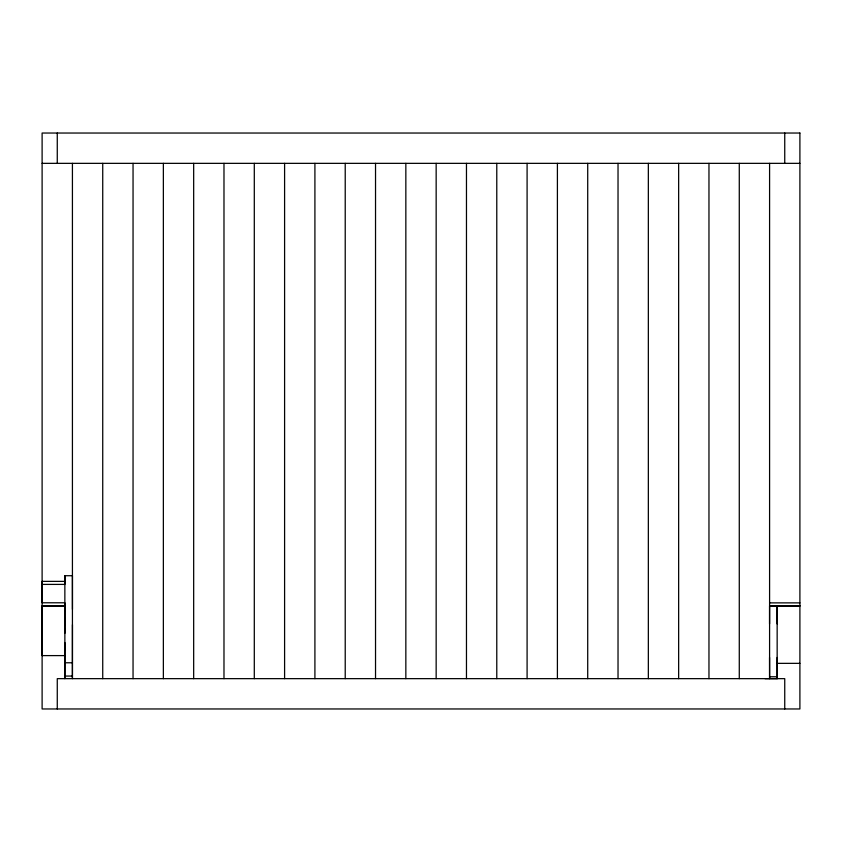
<?xml version="1.0" encoding="UTF-8"?>
<svg xmlns="http://www.w3.org/2000/svg" width="842" height="842" viewBox="0 0 842 842"><rect width="100%" height="100%" fill="white"/><g stroke="black" fill="none" stroke-linecap="round" stroke-linejoin="round"><path stroke-width="1.26" d="M42.121 632.058L42.132 617.954M64.866 610.629L64.866 602.788L42.132 602.777L42.121 581.369L64.855 581.38L64.866 575.717L72.444 575.717L72.454 609.345M42.132 624.248L42.1 655.602L64.845 655.602L64.855 650.287M64.845 655.602L64.845 678.652L64.866 642.52M64.876 650.077L64.866 617.954M64.855 581.38L64.855 584.411L42.121 584.401M64.866 629.079L64.855 633.184L64.866 575.717M72.454 624.722L72.423 678.652L72.423 163.348M769.556 623.88L769.567 605.903L799.9 605.903L769.588 605.903M777.134 623.89L777.145 605.903L777.166 678.652L765.041 678.652M784.744 708.964L784.744 678.652L57.267 678.652L57.267 708.964M42.121 632.132L42.121 633.184L42.1 605.998L64.866 605.998L64.876 624.722M42.111 163.348L799.9 163.348M769.588 602.872L799.9 602.872M42.121 605.998L64.866 605.998M64.866 662.77L72.444 662.77M777.166 663.359L799.9 663.349M64.866 676.073L72.444 676.063M769.556 657.476L769.577 676.768L777.155 676.779L777.166 678.652M777.155 676.779L777.134 657.476M769.577 676.768L769.588 678.652L769.588 163.348M784.744 133.036L784.744 163.348M739.276 163.348L739.276 678.652M708.964 163.348L708.964 678.652M678.652 163.348L678.652 678.652M648.34 163.348L648.34 678.652M618.028 163.348L618.028 678.652M587.716 163.348L587.716 678.652M557.404 163.348L557.404 678.652M527.092 163.348L527.092 678.652M496.78 163.348L496.78 678.652M466.468 163.348L466.468 678.652M436.156 163.348L436.156 678.652M405.844 163.348L405.844 678.652M375.532 163.348L375.532 678.652M345.22 163.348L345.22 678.652M314.908 163.348L314.908 678.652M284.596 163.348L284.596 678.652M254.295 163.348L254.295 678.652M223.983 163.348L223.983 678.652M193.671 163.348L193.671 678.652M163.359 163.348L163.359 678.652M133.047 163.348L133.047 678.652M102.735 163.348L102.735 678.652M57.267 133.036L57.267 163.348M799.9 133.036L42.111 133.036L42.111 708.964L799.9 708.964L799.9 133.036"/></g></svg>
